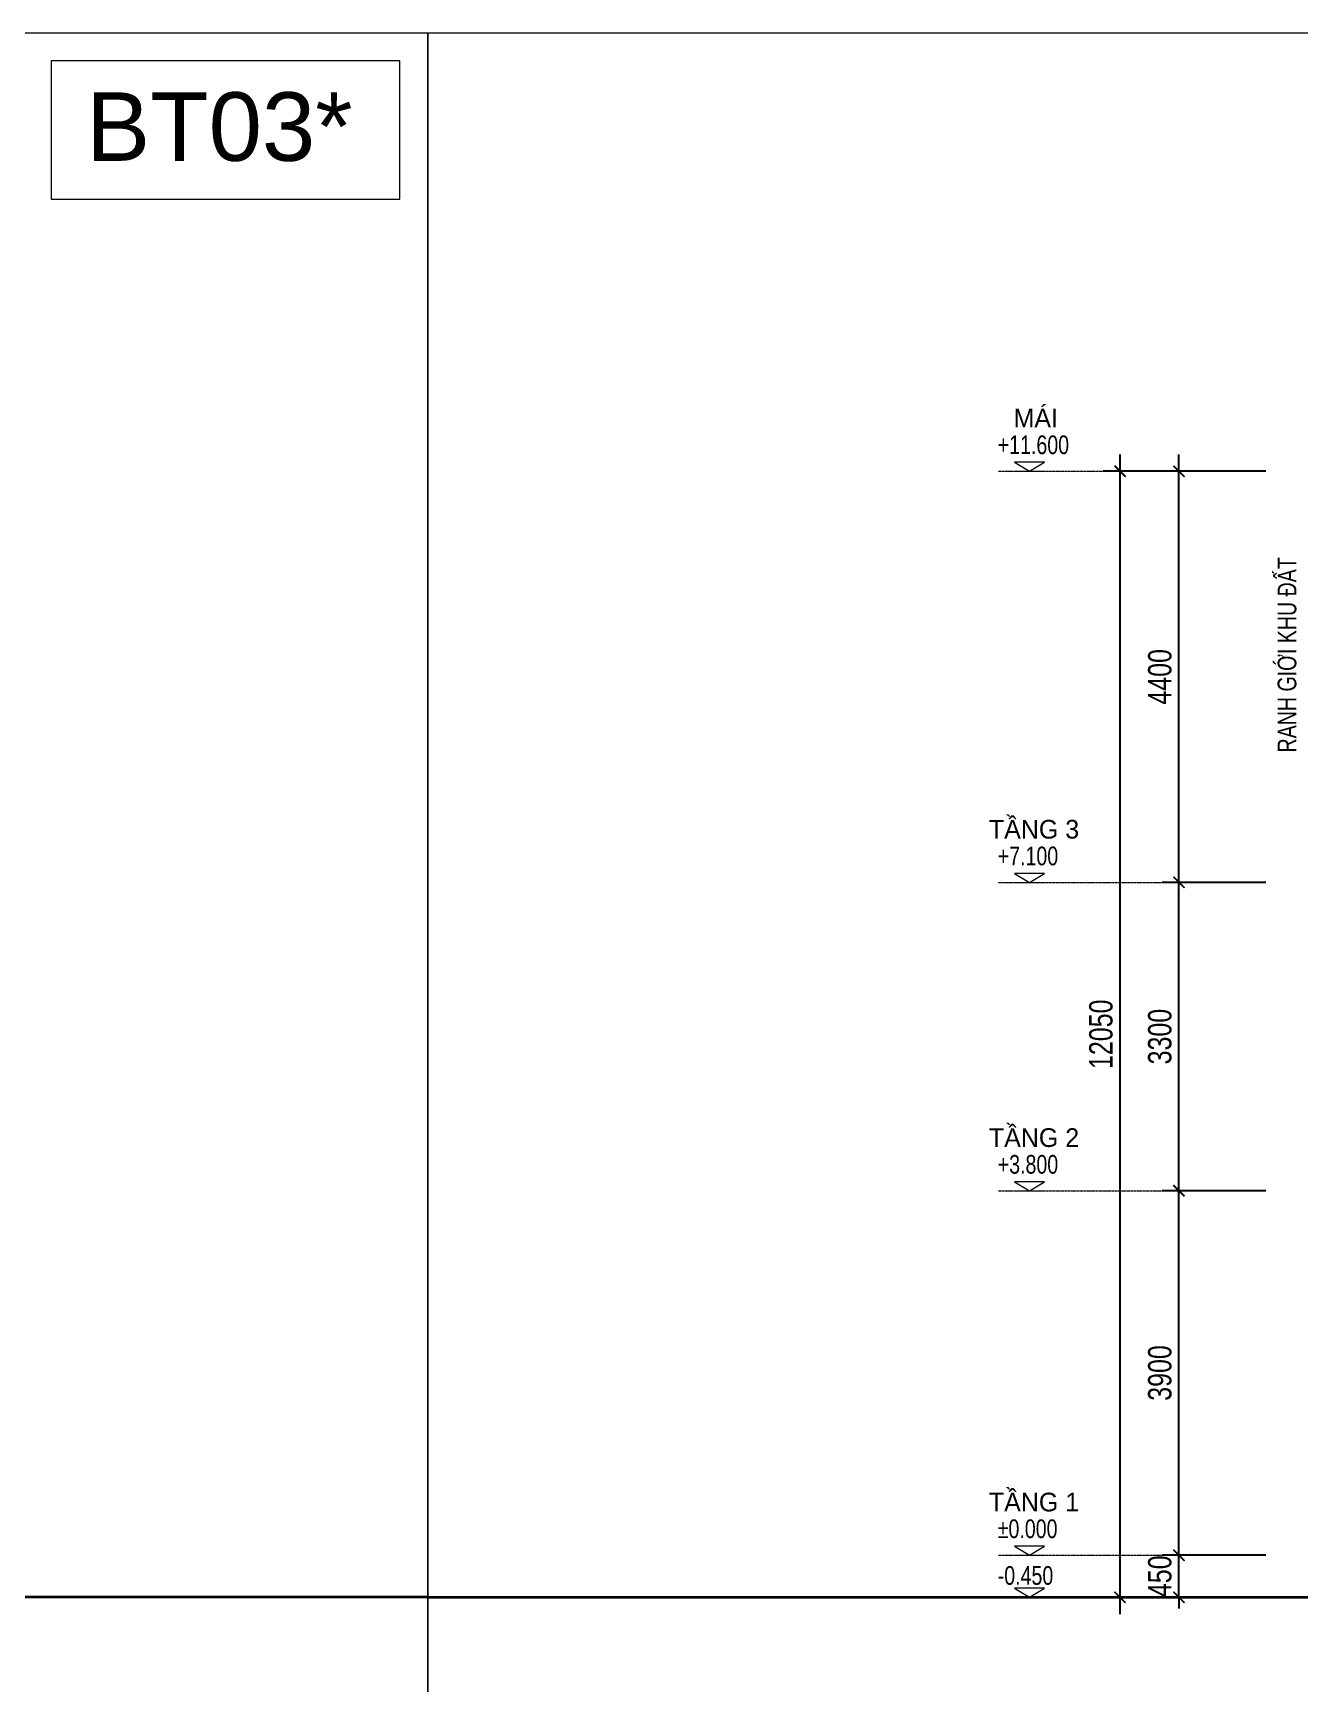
# Model space of a CAD drawing. Header units: millimetres. Extents: x 33748 to 451939, y -263262 to 62681.
# Drawn here: x 332723 to 346278, y -130840 to -113172 of the extents above; entities that cross this region are included whole.
import ezdxf
from ezdxf.enums import TextEntityAlignment as Align

# ---------------------------------------------------------------- set-up
doc = ezdxf.new("R2010")
doc.units = ezdxf.units.MM
doc.header["$PDMODE"] = 98
doc.linetypes.add('CENTER', pattern=[50.8, 31.75, -6.35, 6.35, -6.35])
doc.layers.get('Defpoints').update_dxf_attribs({"color": 202, "lineweight": 13})
for name, color, linetype, lineweight in [('-CENTER', 143, 'CENTER', 13), ('-DIM', 9, 'Continuous', 13), ('-KH', 143, 'Continuous', 13), ('-LINE1', 7, 'Continuous', 18), ('-TEXT', 7, 'Continuous', 15), ('-WALL', 4, 'Continuous', 35)]:
    doc.layers.add(name, color=color, linetype=linetype, lineweight=lineweight)
doc.styles.add('1', font='arial.ttf')
doc.styles.add('AVANH', font='', dxfattribs={"width": 0.8})
doc.styles.add('vnavanth', font='', dxfattribs={"width": 0.8})
doc.styles.get('AVANH').set_extended_font_data('.VnAvantH')
doc.styles.get('vnavanth').set_extended_font_data('.VnAvantH')
doc.dimstyles.new('C_100A3', dxfattribs={"dimscale": 100, "dimtxt": 2.5, "dimasz": 1.2, "dimexe": 1.8, "dimexo": 0, "dimgap": 0.75, "dimtad": 1, "dimdec": 0, "dimzin": 0, "dimdsep": 46, "dimtxsty": 'AVANH', "dimblk": 'ARCHTICK', "dimcen": 0, "dimdle": 1.8, "dimclrd": 256, "dimclre": 256, "dimclrt": 7, "dimadec": 0, "dimazin": 0, "dimtfac": 0.0001, "dimtdec": 0, "dimtix": 1, "dimtmove": 2, "dimatfit": 3, "dimldrblk": 'ARCHTICK', "dimfxl": 1.8, "dimtolj": 1, "dimtzin": 0, "dimarcsym": 0})

# ---------------------------------------------------------------- blocks, each defined once
blk = doc.blocks.new('_ARCHTICK')
at = {"const_width": 0.15}
blk.add_lwpolyline([(-0.5, -0.5), (0.5, 0.5)], dxfattribs=at)
blk = doc.blocks.new('*D1558')
at = {"layer": '-DIM', "lineweight": -2, "transparency": 16777216}
for p, q in [((344983, -129642), (344983, -125382)), ((345913, -125562), (344803, -125562)), ((345913, -129462), (344803, -129462))]:
    blk.add_line(p, q, dxfattribs=at)
at = {"layer": 'Defpoints', "color": 0, "transparency": 16777216}
for p in [(344983, -125562), (345913, -125562), (345913, -129462)]:
    blk.add_point(p, dxfattribs=at)
at = {"layer": '-DIM', "lineweight": -2, "transparency": 16777216, "xscale": 120, "yscale": 120, "zscale": 120}
for p, rotation in [((344983, -125562), 90), ((344983, -129462), 270)]:
    blk.add_blockref('_ARCHTICK', p, dxfattribs=dict(at, rotation=rotation))
at = {"layer": '-DIM', "color": 7, "transparency": 16777216, "insert": (344779, -127512), "char_height": 250, "attachment_point": 5, "rotation": 90, "style": 'AVANH'}
blk.add_mtext('\\A1;3900', dxfattribs=at)
blk = doc.blocks.new('*D1559')
at = {"layer": '-DIM', "lineweight": -2, "transparency": 16777216}
for p, q in [((344983, -125742), (344983, -122082)), ((345913, -122262), (344803, -122262)), ((345913, -125562), (344803, -125562))]:
    blk.add_line(p, q, dxfattribs=at)
at = {"layer": 'Defpoints', "color": 0, "transparency": 16777216}
for p in [(344983, -122262), (345913, -122262), (345913, -125562)]:
    blk.add_point(p, dxfattribs=at)
at = {"layer": '-DIM', "lineweight": -2, "transparency": 16777216, "xscale": 120, "yscale": 120, "zscale": 120}
for p, rotation in [((344983, -122262), 90), ((344983, -125562), 270)]:
    blk.add_blockref('_ARCHTICK', p, dxfattribs=dict(at, rotation=rotation))
at = {"layer": '-DIM', "color": 7, "transparency": 16777216, "insert": (344779, -123912), "char_height": 250, "attachment_point": 5, "rotation": 90, "style": 'AVANH'}
blk.add_mtext('\\A1;3300', dxfattribs=at)
blk = doc.blocks.new('*D1560')
at = {"layer": '-DIM', "lineweight": -2, "transparency": 16777216}
for p, q in [((345913, -129462), (344803, -129462)), ((344983, -129462), (344983, -129342)), ((344983, -129912), (344983, -129462)), ((345913, -129912), (344803, -129912)), ((344983, -129912), (344983, -130032))]:
    blk.add_line(p, q, dxfattribs=at)
at = {"layer": 'Defpoints', "color": 0, "transparency": 16777216}
for p in [(344983, -129462), (345913, -129462), (345913, -129912)]:
    blk.add_point(p, dxfattribs=at)
at = {"layer": '-DIM', "lineweight": -2, "transparency": 16777216, "xscale": 120, "yscale": 120, "zscale": 120}
for p, rotation in [((344983, -129462), 270), ((344983, -129912), 90)]:
    blk.add_blockref('_ARCHTICK', p, dxfattribs=dict(at, rotation=rotation))
at = {"layer": '-DIM', "color": 7, "transparency": 16777216, "insert": (344779, -129687), "char_height": 250, "attachment_point": 5, "rotation": 90, "style": 'AVANH'}
blk.add_mtext('\\A1;450', dxfattribs=at)
blk = doc.blocks.new('*D1543')
at = {"layer": '-DIM', "lineweight": -2, "transparency": 16777216}
for p, q in [((344983, -122442), (344983, -117682)), ((345913, -117862), (344803, -117862)), ((345913, -122262), (344803, -122262))]:
    blk.add_line(p, q, dxfattribs=at)
at = {"layer": 'Defpoints', "color": 0, "transparency": 16777216}
for p in [(344983, -117862), (345913, -117862), (345913, -122262)]:
    blk.add_point(p, dxfattribs=at)
at = {"layer": '-DIM', "lineweight": -2, "transparency": 16777216, "xscale": 120, "yscale": 120, "zscale": 120}
for p, rotation in [((344983, -117862), 90), ((344983, -122262), 270)]:
    blk.add_blockref('_ARCHTICK', p, dxfattribs=dict(at, rotation=rotation))
at = {"layer": '-DIM', "color": 7, "transparency": 16777216, "insert": (344779, -120062), "char_height": 250, "attachment_point": 5, "rotation": 90, "style": 'AVANH'}
blk.add_mtext('\\A1;4400', dxfattribs=at)
blk = doc.blocks.new('*D1544')
at = {"layer": '-DIM', "lineweight": -2, "transparency": 16777216}
for p, q in [((344353, -130092), (344353, -117682)), ((345913, -117862), (344173, -117862)), ((345913, -129912), (344173, -129912))]:
    blk.add_line(p, q, dxfattribs=at)
at = {"layer": 'Defpoints', "color": 0, "transparency": 16777216}
for p in [(344353, -117862), (345913, -117862), (345913, -129912)]:
    blk.add_point(p, dxfattribs=at)
at = {"layer": '-DIM', "lineweight": -2, "transparency": 16777216, "xscale": 120, "yscale": 120, "zscale": 120}
for p, rotation in [((344353, -117862), 90), ((344353, -129912), 270)]:
    blk.add_blockref('_ARCHTICK', p, dxfattribs=dict(at, rotation=rotation))
at = {"layer": '-DIM', "color": 7, "transparency": 16777216, "insert": (344149, -123887), "char_height": 250, "attachment_point": 5, "rotation": 90, "style": 'AVANH'}
blk.add_mtext('\\A1;12050', dxfattribs=at)

msp = doc.modelspace()

# ---------------------------------------------------------------- linework, layer by layer
at = {"layer": '-CENTER', "ltscale": 0.1}
for p, q in [((343052.2, -117862), (345913.2, -117862)), ((343052.2, -122262.1), (345913.2, -122262.1)), ((343052.2, -125562.1), (345913.2, -125562.1)), ((343052.2, -129462.1), (345913.2, -129462.1)), ((343052.2, -129912.1), (345913.2, -129912.1))]:
    msp.add_line(p, q, dxfattribs=at)
at = {"layer": '-KH'}
for p, q in [((343234.1, -117862), (343534.1, -117862)), ((343234.1, -122262.1), (343534.1, -122262.1)), ((343234.1, -125562.1), (343534.1, -125562.1)), ((343234.1, -129462.1), (343534.1, -129462.1)), ((343234.1, -129912.1), (343534.1, -129912.1))]:
    msp.add_line(p, q, dxfattribs=at)
for points in [[(343543.2, -117766), (343225, -117766), (343384.1, -117862)], [(343543.2, -122166.1), (343225, -122166.1), (343384.1, -122262.1)], [(343543.2, -125466.1), (343225, -125466.1), (343384.1, -125562.1)], [(343543.2, -129366.1), (343225, -129366.1), (343384.1, -129462.1)], [(343543.2, -129816.1), (343225, -129816.1), (343384.1, -129912.1)]]:
    msp.add_lwpolyline(points, close=True, dxfattribs=at)
for points in [[(343384.1, -117862), (343384.1, -117766), (343543.2, -117766), (343384.1, -117862)], [(343384.1, -122262.1), (343384.1, -122166.1), (343543.2, -122166.1), (343384.1, -122262.1)], [(343384.1, -125562.1), (343384.1, -125466.1), (343543.2, -125466.1), (343384.1, -125562.1)], [(343384.1, -129462.1), (343384.1, -129366.1), (343543.2, -129366.1), (343384.1, -129462.1)], [(343384.1, -129912.1), (343384.1, -129816.1), (343543.2, -129816.1), (343384.1, -129912.1)]]:
    msp.add_solid(points, dxfattribs=at)
at = {"layer": '-LINE1'}
msp.add_lwpolyline([(336648.4, -113471.1), (332917.2, -113471.1), (332917.2, -114948.9), (336648.4, -114948.9)], close=True, dxfattribs=at)
at = {"layer": '-WALL'}
for points in [[(336947.2, -129912.1), (305447.2, -129912.1)], [(336947.2, -129912.1), (368447.2, -129912.1)]]:
    msp.add_lwpolyline(points, dxfattribs=at)
at = {"layer": 'Defpoints'}
for points in [[(305447.2, -135447.2), (336947.2, -135447.2), (336947.2, -113172.2), (305447.2, -113172.2)], [(336947.2, -135447.2), (368447.2, -135447.2), (368447.2, -113172.2), (336947.2, -113172.2)]]:
    msp.add_lwpolyline(points, close=True, dxfattribs=at)

# ---------------------------------------------------------------- texts
at = {"layer": '-TEXT', "color": 4, "style": '1'}
msp.add_text('BT03*', height=733.71, dxfattribs=at).set_placement((334716.6, -114760.3), align=Align.BOTTOM_CENTER)
at = {"layer": '-TEXT', "color": 2, "style": 'vnavanth'}
for s, height, p in [('M¸I', 200, (343212.9, -117392.7)), ('TÇNG 3', 200, (342949.4, -121792.8)), ('TÇNG 2', 199.96, (342949.4, -125092.8)), ('TÇNG 1', 199.96, (342949.4, -128992.8))]:
    msp.add_text(s, height=height, dxfattribs=at).set_placement(p)
at = {"layer": '-TEXT', "style": '1', "width": 0.75}
for s, p in [('+11.600', (343044.1, -117678.7)), ('+7.100', (343044.1, -122078.8)), ('+3.800', (343044.1, -125378.8)), ('%%P0.000', (343044.1, -129278.8)), ('-0.450', (343044.1, -129778.7))]:
    msp.add_text(s, height=200, dxfattribs=at).set_placement(p)
msp.add_text('RANH GIỚI KHU ĐẤT', height=200, rotation=90, dxfattribs=at).set_placement((346238.8, -120871.2))

# ---------------------------------------------------------------- dimensions: what is measured, and where the dimension line sits
at = {"layer": '-DIM'}
for base, p1, p2, picture, middle in [((344353, -117862), (345913.2, -129912.1), (345913.2, -117862), '*D1544', (344148.7, -123887.1)), ((344983, -117862), (345913.2, -122262.1), (345913.2, -117862), '*D1543', (344778.7, -120062.1)), ((344983, -122262.1), (345913.2, -125562.1), (345913.2, -122262.1), '*D1559', (344778.7, -123912.1)), ((344983, -125562.1), (345913.2, -129462.1), (345913.2, -125562.1), '*D1558', (344778.7, -127512.1)), ((344983, -129462.1), (345913.2, -129912.1), (345913.2, -129462.1), '*D1560', (344778.7, -129687.1))]:
    dim = msp.add_linear_dim(base=base, p1=p1, p2=p2, angle=90, dimstyle='C_100A3', dxfattribs=at)
    dim.commit()
    dim.dimension.update_dxf_attribs({"geometry": picture, "text_midpoint": middle})

doc.saveas('drawing.dxf')
